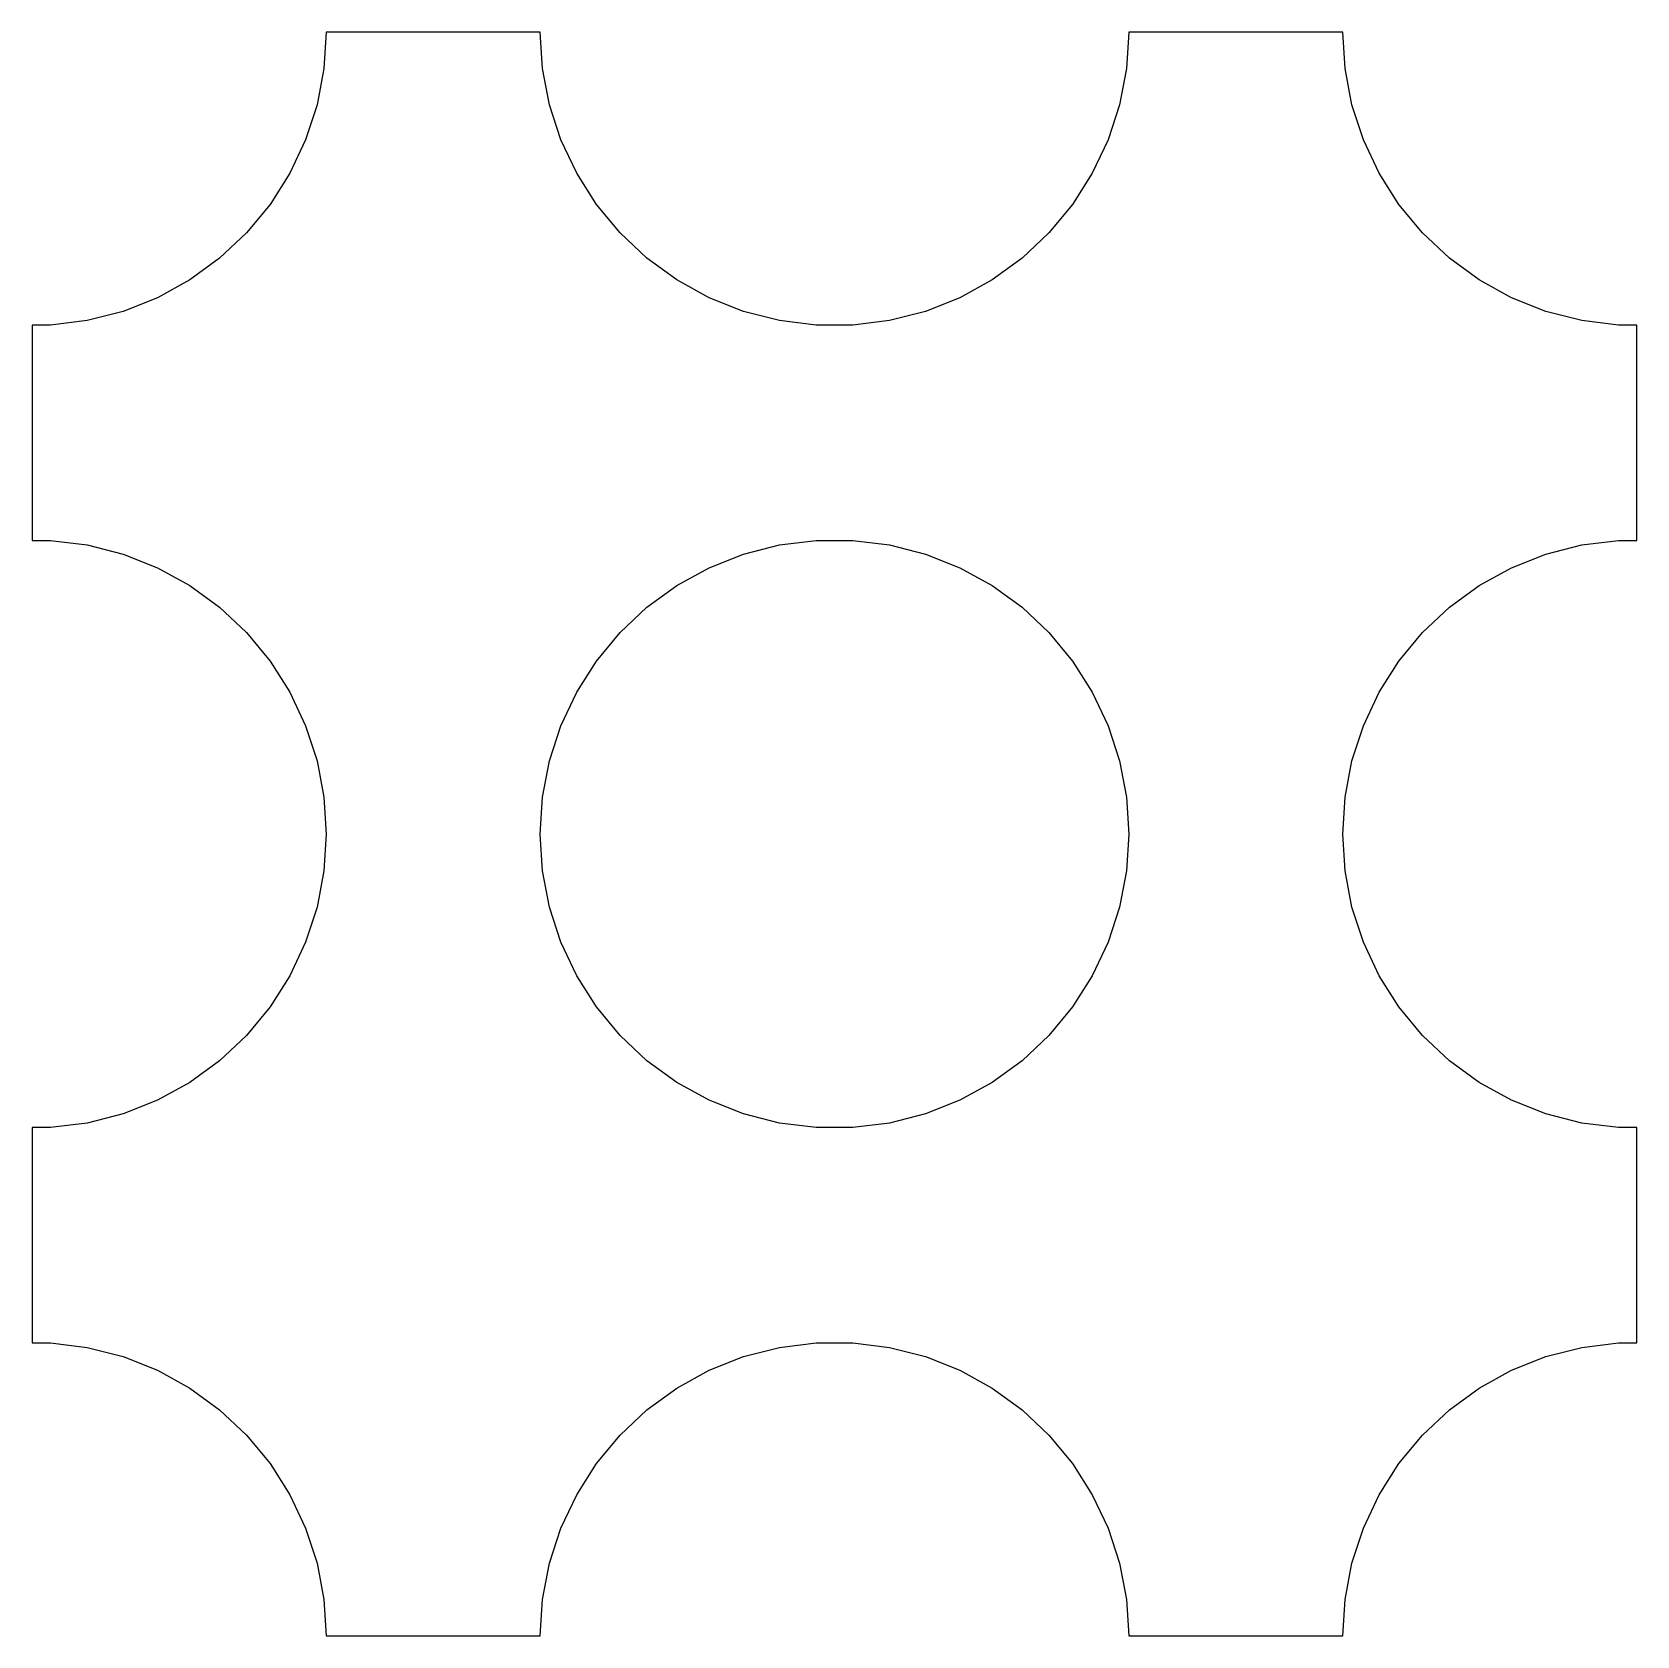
# Model space of a CAD drawing. Header units: metres. Extents: x -15 to 15, y -15 to 15.
import ezdxf

# ---------------------------------------------------------------- set-up
doc = ezdxf.new("R2010")
doc.units = ezdxf.units.M

msp = doc.modelspace()

# ---------------------------------------------------------------- linework, layer by layer
for p, q in [((-9.50061, 14.9901), (-9.54337, 14.3107)), ((-5.49937, 14.9901), (-9.50061, 14.9901)), ((-5.45662, 14.3107), (-5.49937, 14.9901)), ((5.49937, 14.9901), (5.45662, 14.3107)), ((9.50061, 14.9901), (5.49937, 14.9901)), ((9.54337, 14.3107), (9.50061, 14.9901)), ((-9.54337, 14.3107), (-9.67279, 13.6322)), ((-5.32719, 13.6322), (-5.45662, 14.3107)), ((5.45662, 14.3107), (5.32719, 13.6322)), ((9.67279, 13.6322), (9.54337, 14.3107)), ((-9.67279, 13.6322), (-9.88622, 12.9753)), ((-5.11377, 12.9753), (-5.32719, 13.6322)), ((5.32719, 13.6322), (5.11377, 12.9753)), ((9.88622, 12.9753), (9.67279, 13.6322)), ((-9.88622, 12.9753), (-10.1803, 12.3503)), ((-4.81967, 12.3503), (-5.11377, 12.9753)), ((5.11377, 12.9753), (4.81967, 12.3503)), ((10.1803, 12.3503), (9.88622, 12.9753)), ((-10.1803, 12.3503), (-10.5504, 11.7672)), ((-4.44958, 11.7672), (-4.81967, 12.3503)), ((4.81967, 12.3503), (4.44958, 11.7672)), ((10.5504, 11.7672), (10.1803, 12.3503)), ((-10.5504, 11.7672), (-10.9907, 11.235)), ((-4.00932, 11.235), (-4.44958, 11.7672)), ((4.44958, 11.7672), (4.00932, 11.235)), ((10.9907, 11.235), (10.5504, 11.7672)), ((-10.9907, 11.235), (-11.4942, 10.7622)), ((-3.50583, 10.7622), (-4.00932, 11.235)), ((4.00932, 11.235), (3.50583, 10.7622)), ((11.4942, 10.7622), (10.9907, 11.235)), ((-11.4942, 10.7622), (-12.0529, 10.3562)), ((-2.94704, 10.3562), (-3.50583, 10.7622)), ((3.50583, 10.7622), (2.94704, 10.3562)), ((12.0529, 10.3562), (11.4942, 10.7622)), ((-12.0529, 10.3562), (-12.6582, 10.0234)), ((-2.34178, 10.0234), (-2.94704, 10.3562)), ((2.94704, 10.3562), (2.34178, 10.0234)), ((12.6582, 10.0234), (12.0529, 10.3562)), ((-12.6582, 10.0234), (-13.3004, 9.76918)), ((-1.69958, 9.76918), (-2.34178, 10.0234)), ((2.34178, 10.0234), (1.69958, 9.76918)), ((13.3004, 9.76918), (12.6582, 10.0234)), ((-13.3004, 9.76918), (-13.9694, 9.59741)), ((-1.03059, 9.59741), (-1.69958, 9.76918)), ((1.69958, 9.76918), (1.03059, 9.59741)), ((13.9694, 9.59741), (13.3004, 9.76918)), ((-14.6546, 9.51085), (-15, 9.51085)), ((-15, 9.51085), (-15, 5.48914)), ((-13.9694, 9.59741), (-14.6546, 9.51085)), ((-0.345337, 9.51085), (-1.03059, 9.59741)), ((0.345337, 9.51085), (-0.345337, 9.51085)), ((1.03059, 9.59741), (0.345337, 9.51085)), ((14.6546, 9.51085), (13.9694, 9.59741)), ((15, 9.51085), (14.6546, 9.51085)), ((15, 5.48914), (15, 9.51085)), ((-15, 5.48914), (-14.6546, 5.48914)), ((-14.6546, 5.48914), (-13.9694, 5.40257)), ((-13.9694, 5.40257), (-13.3004, 5.2308)), ((-1.69958, 5.2308), (-1.03059, 5.40257)), ((-1.03059, 5.40257), (-0.345337, 5.48914)), ((-0.345337, 5.48914), (0.345337, 5.48914)), ((0.345337, 5.48914), (1.03059, 5.40257)), ((1.03059, 5.40257), (1.69958, 5.2308)), ((13.3004, 5.2308), (13.9694, 5.40257)), ((13.9694, 5.40257), (14.6546, 5.48914)), ((14.6546, 5.48914), (15, 5.48914)), ((-13.3004, 5.2308), (-12.6582, 4.97655)), ((-2.34178, 4.97655), (-1.69958, 5.2308)), ((1.69958, 5.2308), (2.34178, 4.97655)), ((12.6582, 4.97655), (13.3004, 5.2308)), ((-12.6582, 4.97655), (-12.0529, 4.6438)), ((-2.94704, 4.6438), (-2.34178, 4.97655)), ((2.34178, 4.97655), (2.94704, 4.6438)), ((12.0529, 4.6438), (12.6582, 4.97655)), ((-12.0529, 4.6438), (-11.4942, 4.23781)), ((-3.50583, 4.23781), (-2.94704, 4.6438)), ((2.94704, 4.6438), (3.50583, 4.23781)), ((11.4942, 4.23781), (12.0529, 4.6438)), ((-11.4942, 4.23781), (-10.9907, 3.765)), ((-4.00932, 3.765), (-3.50583, 4.23781)), ((3.50583, 4.23781), (4.00932, 3.765)), ((10.9907, 3.765), (11.4942, 4.23781)), ((-10.9907, 3.765), (-10.5504, 3.23282)), ((-4.44958, 3.23282), (-4.00932, 3.765)), ((4.00932, 3.765), (4.44958, 3.23282)), ((10.5504, 3.23282), (10.9907, 3.765)), ((-10.5504, 3.23282), (-10.1803, 2.64964)), ((-4.81967, 2.64964), (-4.44958, 3.23282)), ((4.44958, 3.23282), (4.81967, 2.64964)), ((10.1803, 2.64964), (10.5504, 3.23282)), ((-10.1803, 2.64964), (-9.88622, 2.02467)), ((-5.11377, 2.02467), (-4.81967, 2.64964)), ((4.81967, 2.64964), (5.11377, 2.02467)), ((9.88622, 2.02467), (10.1803, 2.64964)), ((-9.88622, 2.02467), (-9.67279, 1.36778)), ((-5.32719, 1.36778), (-5.11377, 2.02467)), ((5.11377, 2.02467), (5.32719, 1.36778)), ((9.67279, 1.36778), (9.88622, 2.02467)), ((-9.67279, 1.36778), (-9.54337, 0.689331)), ((-5.45662, 0.689331), (-5.32719, 1.36778)), ((5.32719, 1.36778), (5.45662, 0.689331)), ((9.54337, 0.689331), (9.67279, 1.36778)), ((-9.54337, 0.689331), (-9.5, 0)), ((-5.5, 0), (-5.45662, 0.689331)), ((5.45662, 0.689331), (5.5, 0)), ((9.5, 0), (9.54337, 0.689331)), ((-9.5, 0), (-9.54337, -0.689331)), ((-5.45662, -0.689331), (-5.5, 0)), ((5.5, 0), (5.45662, -0.689331)), ((9.54337, -0.689331), (9.5, 0)), ((-9.54337, -0.689331), (-9.67279, -1.36778)), ((-5.32719, -1.36778), (-5.45662, -0.689331)), ((5.45662, -0.689331), (5.32719, -1.36778)), ((9.67279, -1.36778), (9.54337, -0.689331)), ((-9.67279, -1.36778), (-9.88622, -2.02467)), ((-5.11377, -2.02467), (-5.32719, -1.36778)), ((5.32719, -1.36778), (5.11377, -2.02467)), ((9.88622, -2.02467), (9.67279, -1.36778)), ((-9.88622, -2.02467), (-10.1803, -2.64964)), ((-4.81967, -2.64964), (-5.11377, -2.02467)), ((5.11377, -2.02467), (4.81967, -2.64964)), ((10.1803, -2.64964), (9.88622, -2.02467)), ((-10.1803, -2.64964), (-10.5504, -3.23282)), ((-4.44958, -3.23282), (-4.81967, -2.64964)), ((4.81967, -2.64964), (4.44958, -3.23282)), ((10.5504, -3.23282), (10.1803, -2.64964)), ((-10.5504, -3.23282), (-10.9907, -3.765)), ((-4.00932, -3.765), (-4.44958, -3.23282)), ((4.44958, -3.23282), (4.00932, -3.765)), ((10.9907, -3.765), (10.5504, -3.23282)), ((-10.9907, -3.765), (-11.4942, -4.23781)), ((-3.50583, -4.23781), (-4.00932, -3.765)), ((4.00932, -3.765), (3.50583, -4.23781)), ((11.4942, -4.23781), (10.9907, -3.765)), ((-11.4942, -4.23781), (-12.0529, -4.6438)), ((-2.94704, -4.6438), (-3.50583, -4.23781)), ((3.50583, -4.23781), (2.94704, -4.6438)), ((12.0529, -4.6438), (11.4942, -4.23781)), ((-12.0529, -4.6438), (-12.6582, -4.97655)), ((-2.34178, -4.97655), (-2.94704, -4.6438)), ((2.94704, -4.6438), (2.34178, -4.97655)), ((12.6582, -4.97655), (12.0529, -4.6438)), ((-12.6582, -4.97655), (-13.3004, -5.2308)), ((-1.69958, -5.2308), (-2.34178, -4.97655)), ((2.34178, -4.97655), (1.69958, -5.2308)), ((13.3004, -5.2308), (12.6582, -4.97655)), ((-13.3004, -5.2308), (-13.9694, -5.40257)), ((-1.03059, -5.40257), (-1.69958, -5.2308)), ((1.69958, -5.2308), (1.03059, -5.40257)), ((13.9694, -5.40257), (13.3004, -5.2308)), ((-14.6546, -5.48914), (-15, -5.48914)), ((-15, -5.48914), (-15, -9.51085)), ((-13.9694, -5.40257), (-14.6546, -5.48914)), ((-0.345337, -5.48914), (-1.03059, -5.40257)), ((0.345337, -5.48914), (-0.345337, -5.48914)), ((1.03059, -5.40257), (0.345337, -5.48914)), ((14.6546, -5.48914), (13.9694, -5.40257)), ((15, -5.48914), (14.6546, -5.48914)), ((15, -9.51085), (15, -5.48914)), ((-15, -9.51085), (-14.6546, -9.51085)), ((-14.6546, -9.51085), (-13.9694, -9.59741)), ((-13.9694, -9.59741), (-13.3004, -9.76918)), ((-1.69958, -9.76918), (-1.03059, -9.59741)), ((-1.03059, -9.59741), (-0.345337, -9.51085)), ((-0.345337, -9.51085), (0.345337, -9.51085)), ((0.345337, -9.51085), (1.03059, -9.59741)), ((1.03059, -9.59741), (1.69958, -9.76918)), ((13.3004, -9.76918), (13.9694, -9.59741)), ((13.9694, -9.59741), (14.6546, -9.51085)), ((14.6546, -9.51085), (15, -9.51085)), ((-13.3004, -9.76918), (-12.6582, -10.0234)), ((-2.34178, -10.0234), (-1.69958, -9.76918)), ((1.69958, -9.76918), (2.34178, -10.0234)), ((12.6582, -10.0234), (13.3004, -9.76918)), ((-12.6582, -10.0234), (-12.0529, -10.3562)), ((-2.94704, -10.3562), (-2.34178, -10.0234)), ((2.34178, -10.0234), (2.94704, -10.3562)), ((12.0529, -10.3562), (12.6582, -10.0234)), ((-12.0529, -10.3562), (-11.4942, -10.7622)), ((-3.50583, -10.7622), (-2.94704, -10.3562)), ((2.94704, -10.3562), (3.50583, -10.7622)), ((11.4942, -10.7622), (12.0529, -10.3562)), ((-11.4942, -10.7622), (-10.9907, -11.235)), ((-4.00932, -11.235), (-3.50583, -10.7622)), ((3.50583, -10.7622), (4.00932, -11.235)), ((10.9907, -11.235), (11.4942, -10.7622)), ((-10.9907, -11.235), (-10.5504, -11.7672)), ((-4.44958, -11.7672), (-4.00932, -11.235)), ((4.00932, -11.235), (4.44958, -11.7672)), ((10.5504, -11.7672), (10.9907, -11.235)), ((-10.5504, -11.7672), (-10.1803, -12.3503)), ((-4.81967, -12.3503), (-4.44958, -11.7672)), ((4.44958, -11.7672), (4.81967, -12.3503)), ((10.1803, -12.3503), (10.5504, -11.7672)), ((-10.1803, -12.3503), (-9.88622, -12.9753)), ((-5.11377, -12.9753), (-4.81967, -12.3503)), ((4.81967, -12.3503), (5.11377, -12.9753)), ((9.88622, -12.9753), (10.1803, -12.3503)), ((-9.88622, -12.9753), (-9.67279, -13.6322)), ((-5.32719, -13.6322), (-5.11377, -12.9753)), ((5.11377, -12.9753), (5.32719, -13.6322)), ((9.67279, -13.6322), (9.88622, -12.9753)), ((-9.67279, -13.6322), (-9.54337, -14.3107)), ((-5.45662, -14.3107), (-5.32719, -13.6322)), ((5.32719, -13.6322), (5.45662, -14.3107)), ((9.54337, -14.3107), (9.67279, -13.6322)), ((-9.54337, -14.3107), (-9.50061, -14.9901)), ((-5.49937, -14.9901), (-5.45662, -14.3107)), ((5.45662, -14.3107), (5.49937, -14.9901)), ((9.50061, -14.9901), (9.54337, -14.3107)), ((-9.50061, -14.9901), (-5.49937, -14.9901)), ((5.49937, -14.9901), (9.50061, -14.9901))]:
    msp.add_line(p, q)

doc.saveas('drawing.dxf')
